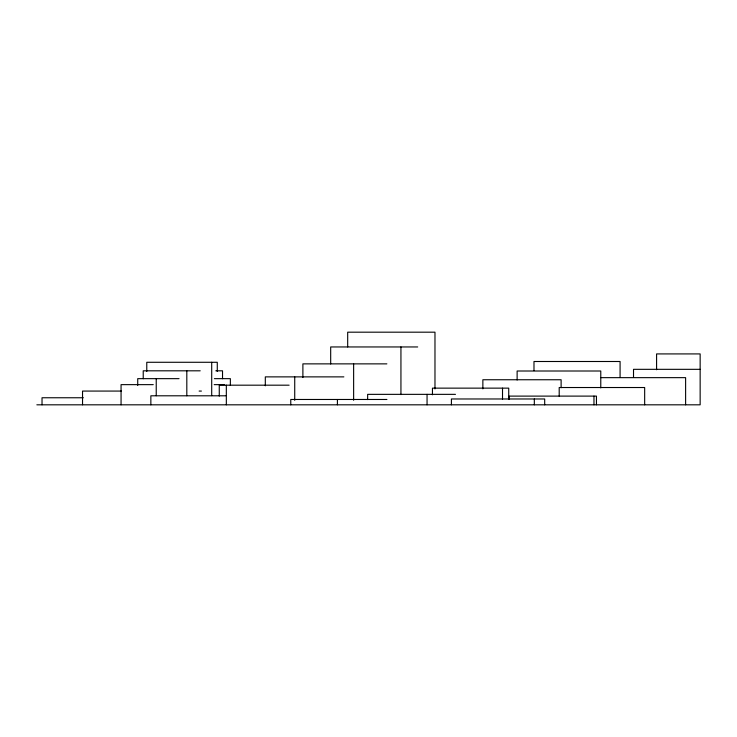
<?xml version="1.0" encoding="UTF-8"?>
<svg xmlns="http://www.w3.org/2000/svg" width="737" height="737" viewBox="0 0 737 737"><rect width="100%" height="100%" fill="white"/><g stroke="black" fill="none" stroke-linecap="round" stroke-linejoin="round"><path stroke-width="1.11" d="M417.695 346.952L330.683 346.952L330.683 363.967M386.87 363.866L302.889 363.866L302.889 377.519M700.15 369.329L633.516 369.329L633.516 377.344M200.206 370.812L143.227 370.812L143.227 378.744M215.83 370.812L222.528 370.812L222.528 378.744M343.866 376.874L265.311 376.874L265.311 385.82M600.895 377.648L685.613 377.648L685.613 404.816M179.045 378.652L137.727 378.652L137.727 385.479M214.393 378.652L230.359 378.652L230.359 385.479M153.25 384.64L121.061 384.64L121.061 404.816M214.191 384.64L224.545 384.64M289.116 385.184L219.267 385.184L219.267 396.091M121.402 391.071L82.535 391.071L82.535 404.816M199.128 391.071L201.413 391.071M455.466 394.35L367.652 394.35L367.652 399.583M225.706 395.797L150.855 395.797L150.855 404.816M83.327 397.759L42.027 397.759L42.027 404.816M386.925 399.472L290.765 399.472L290.765 404.816M36.85 404.816L700.15 404.816L700.15 353.917L656.584 353.917L656.584 369.753M644.663 404.816L644.663 387.524L559.199 387.524L559.199 396.174M620.084 377.455L620.084 361.498L533.984 361.498L533.984 370.619M600.775 387.911L600.775 371.006L517.125 371.006L517.125 380.025M596.454 404.816L596.454 396.11L509.11 396.11L509.11 399.371M593.967 396.11L593.967 404.816M561.115 387.726L561.115 379.748L482.864 379.748L482.864 388.86M544.689 404.816L544.689 398.975L451.413 398.975L451.413 404.816M534.325 398.975L534.325 404.816M508.733 399.261L508.733 388.141L432.453 388.141L432.453 394.811M502.514 388.141L502.514 399.261M434.977 388.924L434.977 332.184L347.689 332.184L347.689 346.934M427.055 394.35L427.055 404.816M400.937 346.952L400.937 394.608M353.631 363.866L353.631 400.265M337.408 399.472L337.408 404.816M294.726 376.874L294.726 400.348M226.333 385.184L226.333 404.816M217.277 371.476L217.277 362.282L146.774 362.282L146.774 371.476M211.703 362.282L211.703 395.622M186.811 370.812L186.811 395.751M156.235 378.652L156.235 395.714"/></g></svg>
